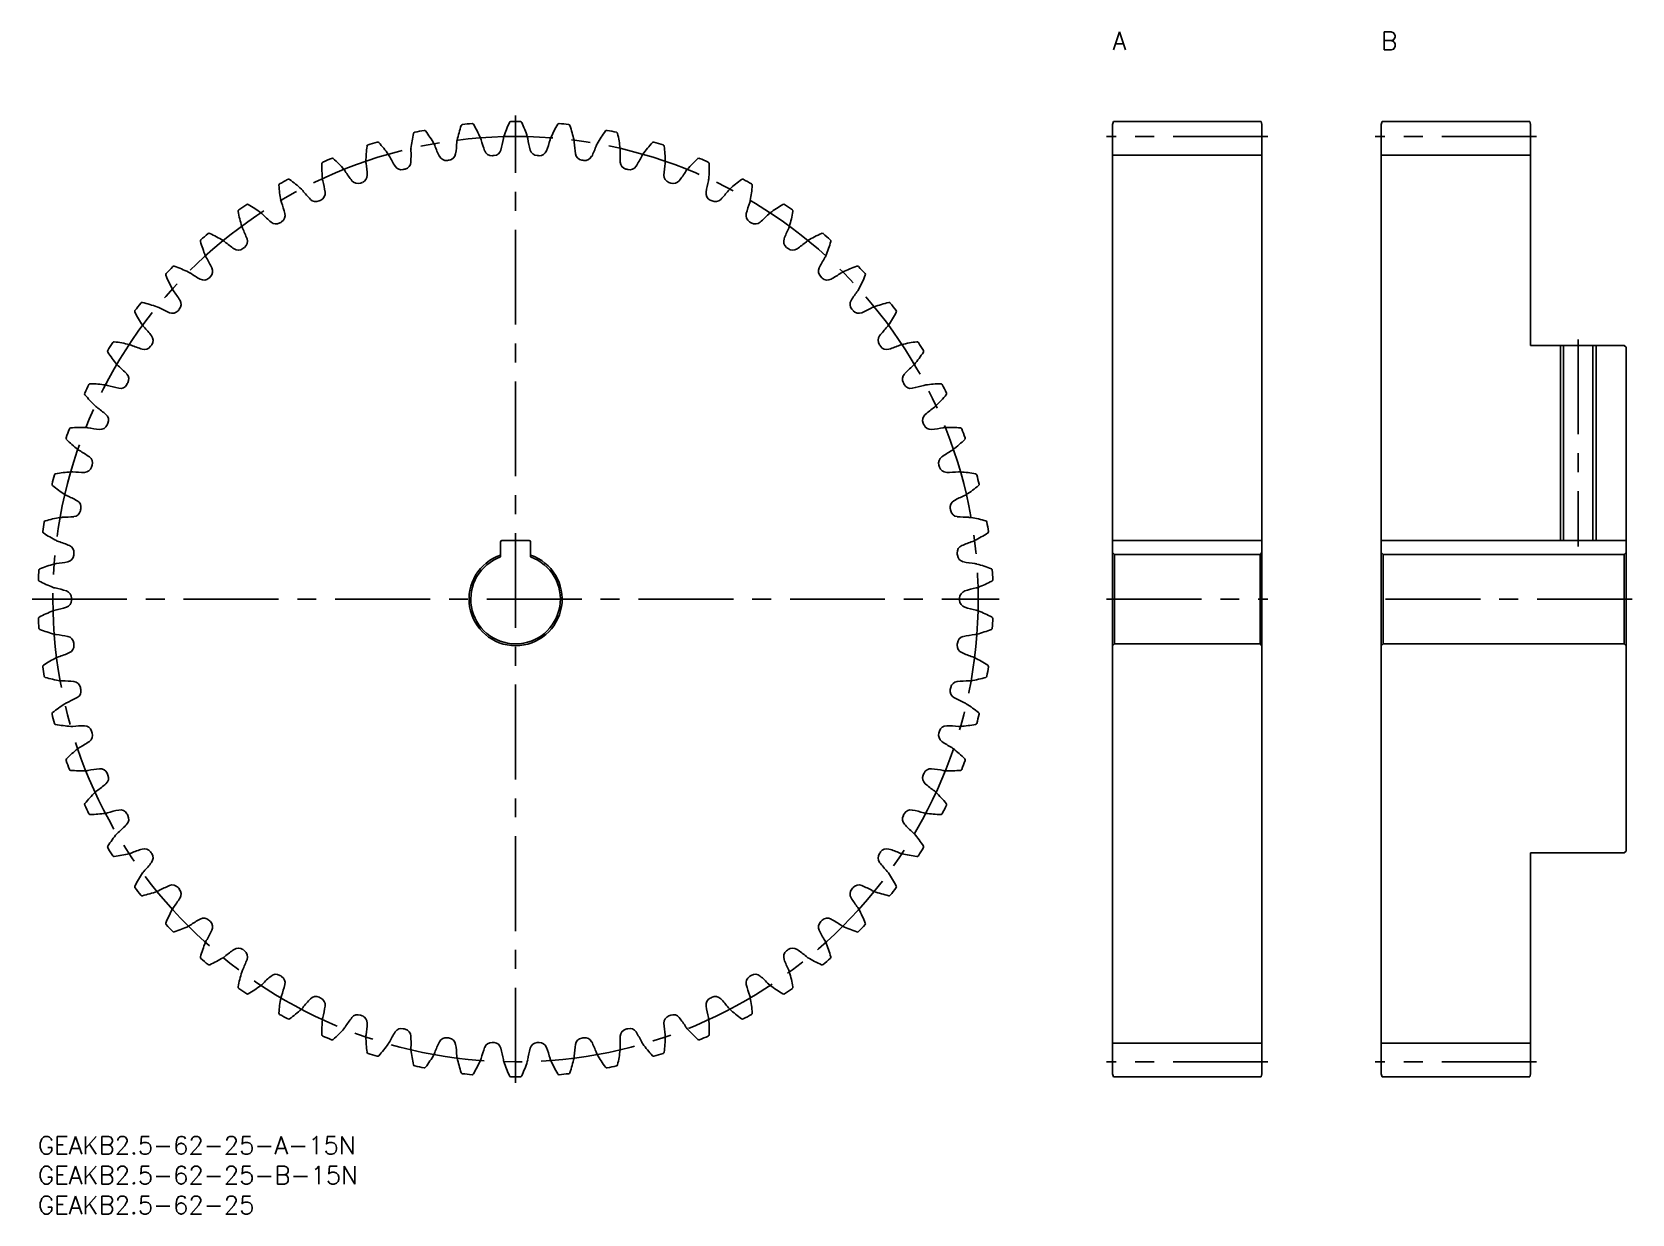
# Model space of a CAD drawing. Extents: x -1 to 267, y -13 to 185.
import ezdxf

# ---------------------------------------------------------------- set-up
doc = ezdxf.new("R2010")
doc.units = 0
doc.header["$LTSCALE"] = 0.5
doc.linetypes.add('CENTER', pattern=[50.8, 31.75, -6.35, 6.35, -6.35])
for name, color, linetype in [('MSM_CENTER', 1, 'CENTER'), ('MSM_CONTINUOUS', 7, 'CONTINUOUS'), ('MSM_NARROW', 5, 'CONTINUOUS'), ('MSM_PART_NUMBER', 7, 'CONTINUOUS')]:
    doc.layers.add(name, color=color, linetype=linetype)
doc.styles.get("Standard").update_dxf_attribs({"font": 'txt.shx', "height": 2, "bigfont": 'bigfont.shx'})

# ---------------------------------------------------------------- blocks, each defined once
blk = doc.blocks.new('*U3')
at = {"layer": 'MSM_PART_NUMBER'}
blk.add_text('GEAKB2.5-62-25-A-15N', height=3, dxfattribs=at).set_placement((0, -3))
blk = doc.blocks.new('*U4')
at = {"layer": 'MSM_PART_NUMBER'}
blk.add_text('GEAKB2.5-62-25-B-15N', height=3, dxfattribs=at).set_placement((0, -8))
blk = doc.blocks.new('*U5')
at = {"layer": 'MSM_PART_NUMBER'}
blk.add_text('GEAKB2.5-62-25', height=3, dxfattribs=at).set_placement((0, -13))
blk = doc.blocks.new('*U6')
at = {"layer": 'MSM_PART_NUMBER'}
blk.add_text('A', height=3, dxfattribs=at).set_placement((180, 182))
blk = doc.blocks.new('*U7')
at = {"layer": 'MSM_PART_NUMBER'}
blk.add_text('B', height=3, dxfattribs=at).set_placement((225, 182))

msp = doc.modelspace()

# ---------------------------------------------------------------- linework, layer by layer
at = {"layer": 'MSM_CENTER'}
for p, q in [((80, 9), (80, 171)), ((206, 167.5), (179, 167.5)), ((251, 167.5), (224, 167.5)), ((258, 133.5), (258, 98.8)), ((-1, 90), (161, 90)), ((179, 90), (206, 90)), ((267, 90), (224, 90)), ((206, 12.5), (179, 12.5)), ((251, 12.5), (224, 12.5))]:
    msp.add_line(p, q, dxfattribs=at)
msp.add_circle((80, 90), 77.5, dxfattribs=at)
at = {"layer": 'MSM_CONTINUOUS'}
for p, q in [((180, 169.5), (180.13, 170)), ((180, 10.5), (180, 169.5)), ((180.13, 170), (204.87, 170)), ((204.87, 170), (205, 169.5)), ((205, 169.5), (205, 10.5)), ((225.13, 170), (225, 169.5)), ((225, 169.5), (225, 10.5)), ((249.87, 170), (225.13, 170)), ((250, 169.5), (249.87, 170)), ((250, 132.5), (250, 169.5)), ((205, 164.38), (180, 164.38)), ((250, 164.38), (225, 164.38)), ((265.7, 132.5), (250, 132.5)), ((255.54, 132.5), (255.54, 99.8)), ((260.46, 132.5), (260.46, 99.8)), ((266, 132.2), (265.7, 132.5)), ((266, 47.8), (266, 132.2)), ((77.5, 97.07), (77.5, 99.6)), ((77.7, 99.8), (82.3, 99.8)), ((82.5, 99.6), (82.5, 97.07)), ((180, 99.8), (205, 99.8)), ((225, 99.8), (266, 99.8)), ((180.3, 97.5), (180, 97.8)), ((204.7, 97.5), (180.3, 97.5)), ((180.3, 97.5), (180.3, 82.5)), ((205, 97.8), (204.7, 97.5)), ((204.7, 82.5), (204.7, 97.5)), ((225.3, 97.5), (225, 97.8)), ((265.7, 97.5), (225.3, 97.5)), ((225.3, 97.5), (225.3, 82.5)), ((266, 97.8), (265.7, 97.5)), ((265.7, 82.5), (265.7, 97.5)), ((180.3, 82.5), (180, 82.2)), ((204.7, 82.5), (180.3, 82.5)), ((205, 82.2), (204.7, 82.5)), ((225.3, 82.5), (225, 82.2)), ((265.7, 82.5), (225.3, 82.5)), ((266, 82.2), (265.7, 82.5)), ((250, 10.5), (250, 47.5)), ((250, 47.5), (265.7, 47.5)), ((265.7, 47.5), (266, 47.8)), ((205, 15.62), (180, 15.62)), ((250, 15.62), (225, 15.62)), ((180.13, 10), (180, 10.5)), ((204.87, 10), (180.13, 10)), ((205, 10.5), (204.87, 10)), ((225, 10.5), (225.13, 10)), ((225.13, 10), (249.87, 10)), ((249.87, 10), (250, 10.5))]:
    msp.add_line(p, q, dxfattribs=at)
for centre, radius, start, end in [((94.4, 161.41), 24.8, 161.3599, 167.2581), ((71.14, 169.26), 0.25, 96.3816, 161.3599), ((80, 90), 80, 95.2313, 96.3816), ((72.73, 169.42), 0.25, 30.253, 95.2313), ((51.52, 157.05), 24.8, 24.3548, 30.253), ((101.55, 159.59), 24.8, 155.5535, 161.4516), ((79.2, 169.75), 0.25, 90.5752, 155.5535), ((80, 90), 80, 89.4248, 90.5752), ((80.8, 169.75), 0.25, 24.4465, 89.4248), ((58.45, 159.59), 24.8, 18.5484, 24.4465), ((108.48, 157.05), 24.8, 149.747, 155.6452), ((87.27, 169.42), 0.25, 84.7687, 149.747), ((80, 90), 80, 83.6184, 84.7687), ((88.86, 169.26), 0.25, 18.6401, 83.6184), ((65.6, 161.41), 24.8, 12.7419, 18.6401), ((80, 90), 80, 106.8442, 107.9945), ((56.89, 166.33), 0.25, 41.8659, 106.8442), ((38.61, 149.94), 24.8, 35.9677, 41.8659), ((87.1, 162.5), 24.8, 167.1664, 173.0645), ((63.16, 167.95), 0.25, 102.1881, 167.1664), ((80, 90), 80, 101.0377, 102.1881), ((64.73, 168.27), 0.25, 36.0594, 101.0377), ((44.89, 153.82), 24.8, 30.1613, 36.0594), ((64.54, 165.24), 2.07, 20.7532, 30.1613), ((49.53, 167.76), 20.67, 351.1761, 356.6313), ((72.23, 166.42), 2.07, 167.2581, 176.6661), ((72.23, 166.42), 2.07, 14.9468, 24.3548), ((94.19, 172.3), 20.67, 194.9816, 200.4368), ((57.55, 170.44), 20.67, 345.3696, 350.8248), ((80, 166.82), 2.07, 161.4516, 170.8597), ((80, 166.82), 2.07, 9.1403, 18.5484), ((102.45, 170.44), 20.67, 189.1752, 194.6304), ((65.81, 172.3), 20.67, 339.5632, 345.0184), ((87.77, 166.42), 2.07, 155.6452, 165.0532), ((87.77, 166.42), 2.07, 3.3339, 12.7419), ((110.47, 167.76), 20.67, 183.3687, 188.8239), ((95.46, 165.24), 2.07, 149.8387, 159.2468), ((115.11, 153.82), 24.8, 143.9406, 149.8387), ((95.27, 168.27), 0.25, 78.9623, 143.9406), ((80, 90), 80, 77.8119, 78.9623), ((96.84, 167.95), 0.25, 12.8336, 77.8119), ((72.9, 162.5), 24.8, 6.9355, 12.8336), ((121.39, 149.94), 24.8, 138.1341, 144.0323), ((103.11, 166.33), 0.25, 73.1558, 138.1341), ((80, 90), 80, 72.0055, 73.1558), ((80, 90), 80, 112.6506, 113.801), ((49.29, 163.6), 0.25, 47.6723, 112.6506), ((32.76, 145.45), 24.8, 41.7742, 47.6723), ((79.73, 162.85), 24.8, 172.9728, 178.871), ((55.36, 165.85), 0.25, 107.9945, 172.9728), ((57, 163.29), 2.07, 26.5597, 35.9677), ((77.34, 173.47), 20.67, 206.5945, 212.0497), ((41.82, 164.28), 20.67, 356.9825, 2.4377), ((64.54, 165.24), 2.07, 173.0645, 182.4726), ((85.79, 173.31), 20.67, 200.7881, 206.2433), ((68.38, 164.73), 1.25, 206.2433, 278.8391), ((80, 90), 74.38, 98.5802, 98.8391), ((68.72, 164.78), 1.25, 278.5803, 351.1761), ((76, 165.52), 1.25, 200.4368, 273.0327), ((80, 90), 74.38, 92.7738, 93.0327), ((76.34, 165.54), 1.25, 272.7738, 345.3696), ((83.66, 165.54), 1.25, 194.6304, 267.2262), ((80, 90), 74.38, 86.9673, 87.2262), ((84, 165.52), 1.25, 266.9673, 339.5632), ((91.28, 164.78), 1.25, 188.8239, 261.4198), ((80, 90), 74.37, 81.1609, 81.4198), ((91.62, 164.73), 1.25, 261.1609, 333.7567), ((74.21, 173.31), 20.67, 333.7567, 339.2119), ((118.18, 164.28), 20.67, 177.5623, 183.0175), ((95.46, 165.24), 2.07, 357.5274, 6.9355), ((82.66, 173.47), 20.67, 327.9503, 333.4055), ((103, 163.29), 2.07, 144.0323, 153.4403), ((104.64, 165.85), 0.25, 7.0272, 72.0055), ((80.27, 162.85), 24.8, 1.129, 7.0272), ((127.24, 145.45), 24.8, 132.3277, 138.2258), ((110.71, 163.6), 0.25, 67.3494, 132.3277), ((80, 90), 80, 66.199, 67.3494), ((72.36, 162.44), 24.8, 178.7793, 184.6774), ((47.82, 162.97), 0.25, 113.801, 178.7793), ((49.71, 160.59), 2.07, 32.3661, 41.7742), ((68.91, 172.77), 20.67, 212.401, 217.8562), ((53.9, 160.98), 1.25, 290.1931, 2.789), ((57, 163.29), 2.07, 178.871, 188.279), ((34.5, 160.03), 20.67, 2.789, 8.2442), ((60.88, 163.17), 1.25, 212.0497, 284.6456), ((80, 90), 74.37, 104.3867, 104.6456), ((61.21, 163.25), 1.25, 284.3867, 356.9825), ((98.79, 163.25), 1.25, 183.0175, 255.6133), ((80, 90), 74.38, 75.3544, 75.6133), ((99.12, 163.17), 1.25, 255.3544, 327.9503), ((106.1, 160.98), 1.25, 177.211, 249.8068), ((125.5, 160.03), 20.67, 171.7558, 177.211), ((103, 163.29), 2.07, 351.721, 1.129), ((91.09, 172.77), 20.67, 322.1438, 327.599), ((110.29, 160.59), 2.07, 138.2258, 147.6339), ((112.18, 162.97), 0.25, 1.2207, 66.199), ((87.64, 162.44), 24.8, 355.3226, 1.2207), ((40.6, 159.34), 0.25, 119.6074, 184.5857), ((65.07, 161.3), 24.8, 184.5857, 190.4839), ((80, 90), 80, 118.4571, 119.6074), ((42, 160.11), 0.25, 53.4788, 118.4571), ((27.39, 140.38), 24.8, 47.5806, 53.4788), ((42.72, 157.16), 2.07, 38.1726, 47.5806), ((60.59, 171.23), 20.67, 218.2074, 223.6626), ((46.85, 157.97), 1.25, 295.9996, 8.5954), ((49.71, 160.59), 2.07, 184.6774, 194.0855), ((27.65, 155.07), 20.67, 8.5954, 14.0507), ((53.57, 160.86), 1.25, 217.8562, 290.452), ((80, 90), 74.38, 110.1932, 110.452), ((80, 90), 74.38, 69.548, 69.8068), ((106.43, 160.86), 1.25, 249.548, 322.1438), ((113.15, 157.97), 1.25, 171.4046, 244.0004), ((132.35, 155.07), 20.67, 165.9493, 171.4046), ((110.29, 160.59), 2.07, 345.9145, 355.3226), ((99.41, 171.23), 20.67, 316.3374, 321.7926), ((117.28, 157.16), 2.07, 132.4194, 141.8274), ((132.61, 140.38), 24.8, 126.5212, 132.4194), ((118, 160.11), 0.25, 61.5429, 126.5212), ((80, 90), 80, 60.3926, 61.5429), ((94.93, 161.3), 24.8, 349.5161, 355.4143), ((119.4, 159.34), 0.25, 355.4143, 60.3926), ((80, 90), 80, 124.2635, 125.4139), ((35.1, 155.91), 0.25, 59.2852, 124.2635), ((22.56, 134.8), 24.8, 53.3871, 59.2852), ((42.72, 157.16), 2.07, 190.4839, 199.8919), ((21.34, 149.44), 20.67, 14.4019, 19.8571), ((46.54, 157.82), 1.25, 223.6626, 296.2585), ((80, 90), 74.38, 115.9996, 116.2585), ((80, 90), 74.38, 63.7415, 64.0004), ((113.46, 157.82), 1.25, 243.7415, 316.3374), ((138.66, 149.44), 20.67, 160.1429, 165.5981), ((117.28, 157.16), 2.07, 340.1081, 349.5161), ((137.44, 134.8), 24.8, 120.7148, 126.6129), ((124.9, 155.91), 0.25, 55.7365, 120.7148), ((80, 90), 80, 54.5861, 55.7365), ((33.79, 155), 0.25, 125.4139, 190.3922), ((57.93, 159.42), 24.8, 190.3922, 196.2903), ((36.12, 153.05), 2.07, 43.979, 53.3871), ((52.47, 168.85), 20.67, 224.0139, 229.4691), ((39.85, 154.09), 1.25, 229.4691, 302.0649), ((80, 90), 74.37, 121.8061, 122.0649), ((40.14, 154.27), 1.25, 301.8061, 14.4019), ((119.86, 154.27), 1.25, 165.5981, 238.1939), ((80, 90), 74.37, 57.9351, 58.1939), ((120.15, 154.09), 1.25, 237.9351, 310.5309), ((107.53, 168.85), 20.67, 310.5309, 315.9861), ((123.88, 153.05), 2.07, 126.6129, 136.021), ((102.07, 159.42), 24.8, 343.7097, 349.6078), ((126.21, 155), 0.25, 349.6078, 54.5861), ((27.45, 149.99), 0.25, 131.2203, 196.1986), ((80, 90), 80, 130.07, 131.2203), ((28.66, 151.03), 0.25, 65.0917, 130.07), ((18.32, 128.76), 24.8, 59.1935, 65.0917), ((36.12, 153.05), 2.07, 196.2903, 205.6984), ((15.62, 143.2), 20.67, 20.2083, 25.6636), ((33.84, 149.91), 1.25, 307.6125, 20.2083), ((126.16, 149.91), 1.25, 159.7917, 232.3875), ((144.38, 143.2), 20.67, 154.3364, 159.7917), ((123.88, 153.05), 2.07, 334.3016, 343.7097), ((141.68, 128.76), 24.8, 114.9083, 120.8065), ((131.34, 151.03), 0.25, 49.93, 114.9083), ((80, 90), 80, 48.7797, 49.93), ((132.55, 149.99), 0.25, 343.8014, 48.7797), ((51.02, 156.84), 24.8, 196.1986, 202.0968), ((29.96, 148.29), 2.07, 202.0968, 211.5048), ((29.96, 148.29), 2.07, 49.7855, 59.1935), ((44.63, 165.66), 20.67, 229.8203, 235.2755), ((33.57, 149.7), 1.25, 235.2755, 307.8714), ((80, 90), 74.38, 127.6125, 127.8714), ((80, 90), 74.37, 52.1286, 52.3875), ((126.43, 149.7), 1.25, 232.1286, 304.7245), ((115.37, 165.66), 20.67, 304.7245, 310.1797), ((130.04, 148.29), 2.07, 120.8065, 130.2145), ((130.04, 148.29), 2.07, 328.4952, 337.9032), ((108.98, 156.84), 24.8, 337.9032, 343.8014), ((80, 90), 80, 135.8765, 137.0268), ((22.75, 145.52), 0.25, 70.8981, 135.8765), ((14.72, 122.32), 24.8, 65, 70.8981), ((24.32, 142.92), 2.07, 55.5919, 65), ((10.57, 136.41), 20.67, 26.0148, 31.47), ((28.02, 144.93), 1.25, 313.419, 26.0148), ((131.98, 144.93), 1.25, 153.9852, 226.581), ((149.43, 136.41), 20.67, 148.53, 153.9852), ((135.68, 142.92), 2.07, 115, 124.4081), ((145.28, 122.32), 24.8, 109.1019, 115), ((137.25, 145.52), 0.25, 44.1235, 109.1019), ((80, 90), 80, 42.9732, 44.1235), ((21.65, 144.36), 0.25, 137.0268, 202.0051), ((44.41, 153.56), 24.8, 202.0051, 207.9032), ((37.16, 161.69), 20.67, 235.6268, 241.082), ((27.77, 144.69), 1.25, 241.082, 313.6778), ((80, 90), 74.37, 133.419, 133.6778), ((80, 90), 74.37, 46.3222, 46.581), ((132.23, 144.69), 1.25, 226.3222, 298.918), ((122.84, 161.69), 20.67, 298.918, 304.3732), ((115.59, 153.56), 24.8, 332.0968, 337.9949), ((138.35, 144.36), 0.25, 337.9949, 42.9732), ((80, 90), 80, 141.6829, 142.8332), ((17.43, 139.45), 0.25, 76.7046, 141.6829), ((11.78, 115.55), 24.8, 70.8065, 76.7046), ((24.32, 142.92), 2.07, 207.9032, 217.3113), ((6.23, 129.15), 20.67, 31.8212, 37.2765), ((22.73, 139.39), 1.25, 319.2254, 31.8212), ((137.27, 139.39), 1.25, 148.1788, 220.7746), ((153.77, 129.15), 20.67, 142.7235, 148.1788), ((135.68, 142.92), 2.07, 322.6887, 332.0968), ((148.22, 115.55), 24.8, 103.2954, 109.1935), ((142.57, 139.45), 0.25, 38.3171, 103.2954), ((80, 90), 80, 37.1668, 38.3171), ((16.45, 138.18), 0.25, 142.8332, 207.8115), ((38.16, 149.63), 24.8, 207.8115, 213.7097), ((19.26, 137.02), 2.07, 61.3984, 70.8065), ((30.13, 156.99), 20.67, 241.4332, 246.8884), ((22.51, 139.13), 1.25, 246.8884, 319.4843), ((80, 90), 74.37, 139.2254, 139.4843), ((80, 90), 74.38, 40.5157, 40.7746), ((137.49, 139.13), 1.25, 220.5157, 293.1116), ((129.87, 156.99), 20.67, 293.1116, 298.5668), ((140.74, 137.02), 2.07, 109.1935, 118.6016), ((121.84, 149.63), 24.8, 326.2903, 332.1885), ((143.55, 138.18), 0.25, 332.1885, 37.1668), ((19.26, 137.02), 2.07, 213.7097, 223.1177), ((2.65, 121.49), 20.67, 37.6277, 43.0829), ((18.03, 133.34), 1.25, 325.0319, 37.6277), ((141.97, 133.34), 1.25, 142.3723, 214.9681), ((157.35, 121.49), 20.67, 136.9171, 142.3723), ((140.74, 137.02), 2.07, 316.8823, 326.2903), ((11.9, 131.5), 0.25, 148.6397, 213.618), ((80, 90), 80, 147.4894, 148.6397), ((32.34, 145.1), 24.8, 213.618, 219.5161), ((12.75, 132.86), 0.25, 82.511, 147.4894), ((9.55, 108.52), 24.8, 76.6129, 82.511), ((14.81, 130.63), 2.07, 67.2048, 76.6129), ((23.61, 151.6), 20.67, 247.2397, 252.6949), ((17.83, 133.06), 1.25, 252.6949, 325.2907), ((80, 90), 74.37, 145.0319, 145.2907), ((80, 90), 74.37, 34.7093, 34.9681), ((142.17, 133.06), 1.25, 214.7093, 287.3051), ((136.39, 151.6), 20.67, 287.3051, 292.7603), ((145.19, 130.63), 2.07, 103.3871, 112.7952), ((150.45, 108.52), 24.8, 97.489, 103.3871), ((127.66, 145.1), 24.8, 320.4839, 326.382), ((147.25, 132.86), 0.25, 32.5106, 97.489), ((80, 90), 80, 31.3603, 32.5106), ((148.1, 131.5), 0.25, 326.382, 31.3603), ((14.81, 130.63), 2.07, 219.5161, 228.9242), ((-0.14, 113.5), 20.67, 43.4341, 48.8894), ((160.14, 113.5), 20.67, 131.1106, 136.5659), ((145.19, 130.63), 2.07, 311.0758, 320.4839), ((8.76, 125.84), 0.25, 88.3175, 153.2958), ((8.04, 101.3), 24.8, 82.4194, 88.3175), ((13.96, 126.85), 1.25, 330.8383, 43.4341), ((80, 90), 74.38, 150.8383, 151.0972), ((146.04, 126.85), 1.25, 136.5659, 209.1617), ((80, 90), 74.37, 28.9028, 29.1617), ((151.96, 101.3), 24.8, 91.6825, 97.5806), ((151.24, 125.84), 0.25, 26.7042, 91.6825), ((8.05, 124.4), 0.25, 154.4461, 219.4244), ((80, 90), 80, 153.2958, 154.4461), ((27.02, 139.99), 24.8, 219.4244, 225.3226), ((11.03, 123.83), 2.07, 73.0113, 82.4194), ((17.67, 145.58), 20.67, 253.0461, 258.5013), ((13.79, 126.55), 1.25, 258.5013, 331.0972), ((146.21, 126.55), 1.25, 208.9028, 281.4986), ((142.33, 145.58), 20.67, 281.4987, 286.9539), ((148.97, 123.83), 2.07, 97.5806, 106.9887), ((132.98, 139.99), 24.8, 314.6774, 320.5756), ((80, 90), 80, 25.5539, 26.7042), ((151.95, 124.4), 0.25, 320.5756, 25.5539), ((11.03, 123.83), 2.07, 225.3226, 234.7306), ((-2.11, 105.27), 20.67, 49.2406, 54.6958), ((10.57, 119.98), 1.25, 336.6448, 49.2406), ((149.43, 119.98), 1.25, 130.7594, 203.3552), ((162.11, 105.27), 20.67, 125.3042, 130.7594), ((148.97, 123.83), 2.07, 305.2694, 314.6774), ((80, 90), 80, 159.1023, 160.2526), ((5.5, 118.45), 0.25, 94.124, 159.1023), ((7.26, 93.96), 24.8, 88.2258, 94.124), ((7.97, 116.68), 2.07, 78.8177, 88.2258), ((12.36, 138.99), 20.67, 258.8526, 264.3078), ((10.44, 119.67), 1.25, 264.3078, 336.9036), ((80, 90), 74.37, 156.6448, 156.9036), ((80, 90), 74.37, 23.0964, 23.3552), ((149.56, 119.67), 1.25, 203.0964, 275.6922), ((147.64, 138.99), 20.67, 275.6922, 281.1474), ((152.03, 116.68), 2.07, 91.7742, 101.1823), ((152.74, 93.96), 24.8, 85.876, 91.7742), ((154.5, 118.45), 0.25, 20.8977, 85.876), ((80, 90), 80, 19.7474, 20.8977), ((4.94, 116.95), 0.25, 160.2526, 225.2309), ((22.23, 134.37), 24.8, 225.2309, 231.129), ((137.77, 134.37), 24.8, 308.871, 314.7691), ((155.06, 116.95), 0.25, 314.7691, 19.7474), ((7.97, 116.68), 2.07, 231.129, 240.5371), ((-3.23, 96.89), 20.67, 55.047, 60.5023), ((7.89, 112.8), 1.25, 342.4512, 55.047), ((152.11, 112.8), 1.25, 124.953, 197.5488), ((163.23, 96.89), 20.67, 119.4977, 124.953), ((152.03, 116.68), 2.07, 299.4629, 308.871), ((80, 90), 80, 164.9087, 166.059), ((3, 110.76), 0.25, 99.9304, 164.9087), ((7.23, 86.58), 24.8, 94.0323, 99.9304), ((5.64, 109.25), 2.07, 84.6242, 94.0323), ((7.75, 131.89), 20.67, 264.659, 270.1142), ((7.79, 112.48), 1.25, 270.1142, 342.7101), ((80, 90), 74.37, 162.4512, 162.7101), ((80, 90), 74.37, 17.2899, 17.5488), ((152.21, 112.48), 1.25, 197.2899, 269.8858), ((152.25, 131.89), 20.67, 269.8858, 275.341), ((154.36, 109.25), 2.07, 85.9677, 95.3758), ((152.77, 86.58), 24.8, 80.0696, 85.9677), ((157, 110.76), 0.25, 15.0913, 80.0696), ((80, 90), 80, 13.941, 15.0913), ((2.6, 109.21), 0.25, 166.059, 231.0373), ((18.04, 128.3), 24.8, 231.0373, 236.9355), ((5.64, 109.25), 2.07, 236.9355, 246.3435), ((-3.5, 88.43), 20.67, 60.8535, 66.3087), ((163.5, 88.43), 20.67, 113.6913, 119.1465), ((154.36, 109.25), 2.07, 293.6565, 303.0645), ((141.96, 128.3), 24.8, 303.0645, 308.9627), ((157.4, 109.21), 0.25, 308.9627, 13.941), ((5.89, 105.06), 1.25, 275.9207, 348.5165), ((5.96, 105.39), 1.25, 348.2577, 60.8535), ((80, 90), 74.38, 168.2577, 168.5165), ((154.04, 105.39), 1.25, 119.1465, 191.7423), ((80, 90), 74.38, 11.4835, 11.7423), ((154.11, 105.06), 1.25, 191.4835, 264.0793), ((80, 90), 80, 170.7152, 171.8655), ((1.29, 102.87), 0.25, 105.7369, 170.7152), ((7.95, 79.24), 24.8, 99.8387, 105.7369), ((4.07, 101.63), 2.07, 90.4306, 99.8387), ((3.89, 124.37), 20.67, 270.4655, 275.9207), ((156.11, 124.37), 20.67, 264.0793, 269.5345), ((155.93, 101.63), 2.07, 80.1613, 89.5694), ((152.05, 79.24), 24.8, 74.2631, 80.1613), ((158.71, 102.87), 0.25, 9.2848, 74.2631), ((80, 90), 80, 8.1345, 9.2848), ((1.05, 101.28), 0.25, 171.8655, 236.8438), ((14.48, 121.84), 24.8, 236.8438, 242.7419), ((4.07, 101.63), 2.07, 242.7419, 252.15), ((-2.91, 79.99), 20.67, 66.6599, 72.1152), ((77.7, 99.6), 0.2, 90, 180), ((82.3, 99.6), 0.2, 0, 90), ((162.91, 79.99), 20.67, 107.8848, 113.3401), ((155.93, 101.63), 2.07, 287.85, 297.2581), ((145.52, 121.84), 24.8, 297.2581, 303.1562), ((158.95, 101.28), 0.25, 303.1562, 8.1345), ((4.75, 97.48), 1.25, 281.7272, 354.323), ((4.78, 97.82), 1.25, 354.0641, 66.6599), ((80, 90), 74.37, 174.0641, 174.323), ((80, 90), 7.8, 108.6939, 71.3061), ((80, 90), 7.5, 109.4712, 70.5288), ((155.22, 97.82), 1.25, 113.3401, 185.9359), ((80, 90), 74.37, 5.677, 5.9359), ((155.25, 97.48), 1.25, 185.677, 258.2728), ((80, 90), 80, 176.5216, 177.6719), ((0.4, 94.84), 0.25, 111.5434, 176.5216), ((9.41, 72), 24.8, 105.6452, 111.5433), ((3.28, 93.89), 2.07, 96.2371, 105.6452), ((0.8, 116.49), 20.67, 276.2719, 281.7272), ((159.2, 116.49), 20.67, 258.2728, 263.7281), ((156.72, 93.89), 2.07, 74.3548, 83.7629), ((150.59, 72), 24.8, 68.4567, 74.3548), ((159.6, 94.84), 0.25, 3.4784, 68.4567), ((80, 90), 80, 2.3281, 3.4784), ((0.32, 93.24), 0.25, 177.6719, 242.6502), ((11.59, 115.05), 24.8, 242.6502, 248.5484), ((3.28, 93.89), 2.07, 248.5484, 257.9564), ((-1.47, 71.66), 20.67, 72.4664, 77.9216), ((4.38, 90.17), 1.25, 359.8706, 72.4664), ((155.62, 90.17), 1.25, 107.5336, 180.1294), ((161.47, 71.66), 20.67, 102.0784, 107.5336), ((156.72, 93.89), 2.07, 282.0436, 291.4516), ((148.41, 115.05), 24.8, 291.4516, 297.3498), ((159.68, 93.24), 0.25, 297.3498, 2.3281), ((-1.47, 108.34), 20.67, 282.0784, 287.5336), ((4.38, 89.83), 1.25, 287.5336, 0.1294), ((80, 90), 74.38, 179.8706, 180.1294), ((80, 90), 74.37, 359.8706, 0.1294), ((155.62, 89.83), 1.25, 179.8706, 252.4664), ((161.47, 108.34), 20.67, 252.4664, 257.9216), ((0.32, 86.76), 0.25, 117.3498, 182.3281), ((80, 90), 80, 182.3281, 183.4784), ((11.59, 64.95), 24.8, 111.4516, 117.3498), ((3.28, 86.11), 2.07, 102.0436, 111.4516), ((156.72, 86.11), 2.07, 68.5484, 77.9564), ((148.41, 64.95), 24.8, 62.6502, 68.5484), ((159.68, 86.76), 0.25, 357.6719, 62.6502), ((80, 90), 80, 356.5216, 357.6719), ((0.4, 85.16), 0.25, 183.4784, 248.4567), ((9.41, 108), 24.8, 248.4567, 254.3548), ((3.28, 86.11), 2.07, 254.3548, 263.7629), ((0.8, 63.51), 20.67, 78.2728, 83.7281), ((4.75, 82.52), 1.25, 5.677, 78.2728), ((155.25, 82.52), 1.25, 101.7272, 174.323), ((159.2, 63.51), 20.67, 96.2719, 101.7272), ((156.72, 86.11), 2.07, 276.2371, 285.6452), ((150.59, 108), 24.8, 285.6452, 291.5433), ((159.6, 85.16), 0.25, 291.5433, 356.5216), ((-2.91, 100.01), 20.67, 287.8848, 293.3401), ((4.78, 82.18), 1.25, 293.3401, 5.9359), ((80, 90), 74.38, 185.677, 185.9359), ((155.22, 82.18), 1.25, 174.0641, 246.6599), ((80, 90), 74.37, 354.0641, 354.323), ((162.91, 100.01), 20.67, 246.6599, 252.1152), ((1.05, 78.72), 0.25, 123.1562, 188.1345), ((80, 90), 80, 188.1345, 189.2848), ((14.48, 58.16), 24.8, 117.2581, 123.1562), ((4.07, 78.37), 2.07, 107.85, 117.2581), ((155.93, 78.37), 2.07, 62.7419, 72.15), ((145.52, 58.16), 24.8, 56.8438, 62.7419), ((80, 90), 80, 350.7152, 351.8655), ((158.95, 78.72), 0.25, 351.8655, 56.8438), ((1.29, 77.13), 0.25, 189.2848, 254.2631), ((7.95, 100.76), 24.8, 254.2631, 260.1613), ((4.07, 78.37), 2.07, 260.1613, 269.5694), ((3.89, 55.63), 20.67, 84.0793, 89.5345), ((5.89, 74.94), 1.25, 11.4835, 84.0793), ((80, 90), 74.38, 191.4835, 191.7423), ((80, 90), 74.37, 348.2577, 348.5165), ((154.11, 74.94), 1.25, 95.9207, 168.5165), ((156.11, 55.63), 20.67, 90.4655, 95.9207), ((155.93, 78.37), 2.07, 270.4306, 279.8387), ((152.05, 100.76), 24.8, 279.8387, 285.7369), ((158.71, 77.13), 0.25, 285.7369, 350.7152), ((18.04, 51.7), 24.8, 123.0645, 128.9627), ((5.64, 70.75), 2.07, 113.6565, 123.0645), ((-3.5, 91.57), 20.67, 293.6913, 299.1465), ((5.96, 74.61), 1.25, 299.1465, 11.7423), ((154.04, 74.61), 1.25, 168.2577, 240.8535), ((163.5, 91.57), 20.67, 240.8535, 246.3087), ((154.36, 70.75), 2.07, 56.9355, 66.3435), ((141.96, 51.7), 24.8, 51.0373, 56.9355), ((2.6, 70.79), 0.25, 128.9627, 193.941), ((80, 90), 80, 193.941, 195.0913), ((80, 90), 80, 344.9087, 346.059), ((157.4, 70.79), 0.25, 346.059, 51.0373), ((3, 69.24), 0.25, 195.0913, 260.0696), ((7.23, 93.42), 24.8, 260.0696, 265.9677), ((5.64, 70.75), 2.07, 265.9677, 275.3758), ((7.75, 48.11), 20.67, 89.8858, 95.341), ((7.79, 67.52), 1.25, 17.2899, 89.8858), ((7.89, 67.2), 1.25, 304.953, 17.5488), ((80, 90), 74.38, 197.2899, 197.5488), ((152.11, 67.2), 1.25, 162.4512, 235.047), ((80, 90), 74.38, 342.4512, 342.7101), ((152.21, 67.52), 1.25, 90.1142, 162.7101), ((152.25, 48.11), 20.67, 84.659, 90.1142), ((154.36, 70.75), 2.07, 264.6242, 274.0323), ((152.77, 93.42), 24.8, 274.0323, 279.9304), ((157, 69.24), 0.25, 279.9304, 344.9087), ((22.23, 45.63), 24.8, 128.871, 134.7691), ((7.97, 63.32), 2.07, 119.4629, 128.871), ((-3.23, 83.11), 20.67, 299.4977, 304.953), ((163.23, 83.11), 20.67, 235.047, 240.5023), ((152.03, 63.32), 2.07, 51.129, 60.5371), ((137.77, 45.63), 24.8, 45.2309, 51.129), ((4.94, 63.05), 0.25, 134.7691, 199.7474), ((80, 90), 80, 199.7474, 200.8977), ((80, 90), 80, 339.1023, 340.2526), ((155.06, 63.05), 0.25, 340.2526, 45.2309), ((5.5, 61.55), 0.25, 200.8977, 265.8761), ((7.26, 86.04), 24.8, 265.876, 271.7742), ((7.97, 63.32), 2.07, 271.7742, 281.1823), ((12.36, 41.01), 20.67, 95.6922, 101.1474), ((-2.11, 74.73), 20.67, 305.3042, 310.7594), ((10.44, 60.33), 1.25, 23.0964, 95.6922), ((10.57, 60.02), 1.25, 310.7594, 23.3552), ((80, 90), 74.37, 203.0964, 203.3552), ((149.43, 60.02), 1.25, 156.6448, 229.2406), ((80, 90), 74.38, 336.6448, 336.9036), ((149.56, 60.33), 1.25, 84.3078, 156.9036), ((162.11, 74.73), 20.67, 229.2406, 234.6958), ((147.64, 41.01), 20.67, 78.8526, 84.3078), ((152.03, 63.32), 2.07, 258.8177, 268.2258), ((152.74, 86.04), 24.8, 268.2258, 274.124), ((154.5, 61.55), 0.25, 274.124, 339.1023), ((27.02, 40.01), 24.8, 134.6774, 140.5756), ((11.03, 56.17), 2.07, 125.2694, 134.6774), ((148.97, 56.17), 2.07, 45.3226, 54.7306), ((132.98, 40.01), 24.8, 39.4244, 45.3226), ((8.05, 55.6), 0.25, 140.5756, 205.5539), ((80, 90), 80, 205.5539, 206.7042), ((8.76, 54.16), 0.25, 206.7042, 271.6825), ((8.04, 78.7), 24.8, 271.6825, 277.5806), ((11.03, 56.17), 2.07, 277.5806, 286.9887), ((17.67, 34.42), 20.67, 101.4987, 106.9539), ((13.79, 53.45), 1.25, 28.9028, 101.4987), ((13.96, 53.15), 1.25, 316.5659, 29.1617), ((80, 90), 74.37, 208.9028, 209.1617), ((146.04, 53.15), 1.25, 150.8383, 223.4341), ((80, 90), 74.37, 330.8383, 331.0972), ((146.21, 53.45), 1.25, 78.5013, 151.0972), ((142.33, 34.42), 20.67, 73.0461, 78.5013), ((148.97, 56.17), 2.07, 253.0113, 262.4194), ((151.96, 78.7), 24.8, 262.4194, 268.3175), ((151.24, 54.16), 0.25, 268.3175, 333.2958), ((80, 90), 80, 333.2958, 334.4461), ((151.95, 55.6), 0.25, 334.4461, 39.4244), ((14.81, 49.37), 2.07, 131.0758, 140.4839), ((-0.14, 66.5), 20.67, 311.1106, 316.5659), ((160.14, 66.5), 20.67, 223.4341, 228.8894), ((145.19, 49.37), 2.07, 39.5161, 48.9242), ((11.9, 48.5), 0.25, 146.382, 211.3603), ((32.34, 34.9), 24.8, 140.4839, 146.382), ((80, 90), 80, 211.3603, 212.5106), ((127.66, 34.9), 24.8, 33.618, 39.5161), ((80, 90), 80, 327.4894, 328.6397), ((148.1, 48.5), 0.25, 328.6397, 33.618), ((12.75, 47.14), 0.25, 212.5106, 277.489), ((9.55, 71.48), 24.8, 277.489, 283.3871), ((14.81, 49.37), 2.07, 283.3871, 292.7952), ((23.61, 28.4), 20.67, 107.3051, 112.7603), ((17.83, 46.94), 1.25, 34.7093, 107.3051), ((2.65, 58.51), 20.67, 316.9171, 322.3723), ((80, 90), 74.37, 214.7093, 214.9681), ((18.03, 46.66), 1.25, 322.3723, 34.9681), ((141.97, 46.66), 1.25, 145.0319, 217.6277), ((80, 90), 74.37, 325.0319, 325.2907), ((157.35, 58.51), 20.67, 217.6277, 223.0829), ((142.17, 46.94), 1.25, 72.6949, 145.2907), ((136.39, 28.4), 20.67, 67.2397, 72.6949), ((145.19, 49.37), 2.07, 247.2048, 256.6129), ((150.45, 71.48), 24.8, 256.6129, 262.511), ((147.25, 47.14), 0.25, 262.511, 327.4894), ((38.16, 30.37), 24.8, 146.2903, 152.1885), ((19.26, 42.98), 2.07, 136.8823, 146.2903), ((140.74, 42.98), 2.07, 33.7097, 43.1177), ((121.84, 30.37), 24.8, 27.8115, 33.7097), ((16.45, 41.82), 0.25, 152.1885, 217.1668), ((80, 90), 80, 217.1668, 218.3171), ((17.43, 40.55), 0.25, 218.3171, 283.2954), ((11.78, 64.45), 24.8, 283.2954, 289.1935), ((19.26, 42.98), 2.07, 289.1935, 298.6016), ((30.13, 23.01), 20.67, 113.1116, 118.5668), ((22.51, 40.87), 1.25, 40.5157, 113.1115), ((80, 90), 74.37, 220.5157, 220.7746), ((22.73, 40.61), 1.25, 328.1788, 40.7746), ((137.27, 40.61), 1.25, 139.2254, 211.8212), ((80, 90), 74.37, 319.2254, 319.4843), ((137.49, 40.87), 1.25, 66.8884, 139.4843), ((129.87, 23.01), 20.67, 61.4332, 66.8884), ((140.74, 42.98), 2.07, 241.3984, 250.8065), ((148.22, 64.45), 24.8, 250.8065, 256.7046), ((142.57, 40.55), 0.25, 256.7046, 321.6829), ((80, 90), 80, 321.6829, 322.8332), ((143.55, 41.82), 0.25, 322.8332, 27.8115), ((44.41, 26.44), 24.8, 152.0968, 157.9949), ((24.32, 37.08), 2.07, 142.6887, 152.0968), ((6.23, 50.85), 20.67, 322.7235, 328.1788), ((153.77, 50.85), 20.67, 211.8212, 217.2765), ((135.68, 37.08), 2.07, 27.9032, 37.3113), ((115.59, 26.44), 24.8, 22.0051, 27.9032), ((21.65, 35.64), 0.25, 157.9949, 222.9732), ((80, 90), 80, 222.9732, 224.1235), ((14.72, 57.68), 24.8, 289.1019, 295), ((24.32, 37.08), 2.07, 295, 304.4081), ((37.16, 18.31), 20.67, 118.918, 124.3732), ((27.77, 35.31), 1.25, 46.3222, 118.918), ((80, 90), 74.38, 226.3222, 226.581), ((28.02, 35.07), 1.25, 333.9852, 46.581), ((131.98, 35.07), 1.25, 133.419, 206.0148), ((80, 90), 74.37, 313.419, 313.6778), ((132.23, 35.31), 1.25, 61.082, 133.6778), ((122.84, 18.31), 20.67, 55.6268, 61.082), ((135.68, 37.08), 2.07, 235.5919, 245), ((145.28, 57.68), 24.8, 245, 250.8981), ((80, 90), 80, 315.8765, 317.0268), ((138.35, 35.64), 0.25, 317.0268, 22.0051), ((22.75, 34.48), 0.25, 224.1235, 289.1018), ((51.02, 23.16), 24.8, 157.9032, 163.8014), ((29.96, 31.71), 2.07, 148.4952, 157.9032), ((10.57, 43.59), 20.67, 328.53, 333.9852), ((149.43, 43.59), 20.67, 206.0148, 211.47), ((130.04, 31.71), 2.07, 22.0968, 31.5048), ((108.98, 23.16), 24.8, 16.1986, 22.0968), ((137.25, 34.48), 0.25, 250.8981, 315.8765), ((27.45, 30.01), 0.25, 163.8014, 228.7797), ((80, 90), 80, 228.7797, 229.93), ((18.32, 51.24), 24.8, 294.9083, 300.8065), ((29.96, 31.71), 2.07, 300.8065, 310.2145), ((44.63, 14.34), 20.67, 124.7245, 130.1797), ((33.57, 30.3), 1.25, 52.1286, 124.7245), ((15.62, 36.8), 20.67, 334.3364, 339.7917), ((80, 90), 74.37, 232.1286, 232.3875), ((33.84, 30.09), 1.25, 339.7917, 52.3875), ((126.16, 30.09), 1.25, 127.6125, 200.2083), ((144.38, 36.8), 20.67, 200.2083, 205.6636), ((80, 90), 74.37, 307.6125, 307.8714), ((126.43, 30.3), 1.25, 55.2755, 127.8714), ((115.37, 14.34), 20.67, 49.8203, 55.2755), ((130.04, 31.71), 2.07, 229.7855, 239.1935), ((141.68, 51.24), 24.8, 239.1935, 245.0917), ((80, 90), 80, 310.07, 311.2203), ((132.55, 30.01), 0.25, 311.2203, 16.1986), ((28.66, 28.97), 0.25, 229.93, 294.9083), ((57.93, 20.58), 24.8, 163.7097, 169.6078), ((36.12, 26.95), 2.07, 154.3016, 163.7097), ((52.47, 11.15), 20.67, 130.5309, 135.9861), ((39.85, 25.91), 1.25, 57.9351, 130.5309), ((80, 90), 74.37, 237.9351, 238.1939), ((80, 90), 74.37, 301.8061, 302.0649), ((120.15, 25.91), 1.25, 49.4691, 122.0649), ((107.53, 11.15), 20.67, 44.0139, 49.4691), ((123.88, 26.95), 2.07, 16.2903, 25.6984), ((102.07, 20.58), 24.8, 10.3922, 16.2903), ((131.34, 28.97), 0.25, 245.0917, 310.07), ((33.79, 25), 0.25, 169.6078, 234.5861), ((80, 90), 80, 234.5861, 235.7365), ((22.56, 45.2), 24.8, 300.7148, 306.6129), ((36.12, 26.95), 2.07, 306.6129, 316.021), ((21.34, 30.56), 20.67, 340.1429, 345.5981), ((40.14, 25.73), 1.25, 345.5981, 58.1939), ((119.86, 25.73), 1.25, 121.8061, 194.4019), ((138.66, 30.56), 20.67, 194.4019, 199.8571), ((123.88, 26.95), 2.07, 223.979, 233.3871), ((137.44, 45.2), 24.8, 233.3871, 239.2852), ((80, 90), 80, 304.2635, 305.4139), ((126.21, 25), 0.25, 305.4139, 10.3922), ((35.1, 24.09), 0.25, 235.7365, 300.7147), ((65.07, 18.7), 24.8, 169.5161, 175.4143), ((42.72, 22.84), 2.07, 160.1081, 169.5161), ((42.72, 22.84), 2.07, 312.4194, 321.8274), ((60.59, 8.77), 20.67, 136.3374, 141.7926), ((46.54, 22.18), 1.25, 63.7415, 136.3374), ((80, 90), 74.37, 243.7415, 244.0004), ((46.85, 22.03), 1.25, 351.4046, 64.0004), ((27.65, 24.93), 20.67, 345.9493, 351.4046), ((113.15, 22.03), 1.25, 115.9996, 188.5954), ((132.35, 24.93), 20.67, 188.5954, 194.0507), ((80, 90), 74.38, 295.9996, 296.2585), ((113.46, 22.18), 1.25, 43.6626, 116.2585), ((99.41, 8.77), 20.67, 38.2074, 43.6626), ((117.28, 22.84), 2.07, 218.1726, 227.5806), ((117.28, 22.84), 2.07, 10.4839, 19.8919), ((94.93, 18.7), 24.8, 4.5857, 10.4839), ((124.9, 24.09), 0.25, 239.2852, 304.2635), ((40.6, 20.66), 0.25, 175.4143, 240.3926), ((80, 90), 80, 240.3926, 241.5429), ((42, 19.89), 0.25, 241.5429, 306.5212), ((27.39, 39.62), 24.8, 306.5212, 312.4194), ((72.36, 17.56), 24.8, 175.3226, 181.2207), ((49.71, 19.41), 2.07, 165.9145, 175.3226), ((68.91, 7.23), 20.67, 142.1438, 147.599), ((53.57, 19.14), 1.25, 69.548, 142.1438), ((80, 90), 74.38, 249.548, 249.8068), ((53.9, 19.02), 1.25, 357.211, 69.8068), ((34.5, 19.97), 20.67, 351.7558, 357.211), ((106.1, 19.02), 1.25, 110.1931, 182.789), ((125.5, 19.97), 20.67, 182.789, 188.2442), ((80, 90), 74.38, 290.1932, 290.452), ((106.43, 19.14), 1.25, 37.8562, 110.452), ((91.09, 7.23), 20.67, 32.401, 37.8562), ((110.29, 19.41), 2.07, 4.6774, 14.0855), ((87.64, 17.56), 24.8, 358.7793, 4.6774), ((132.61, 39.62), 24.8, 227.5806, 233.4788), ((118, 19.89), 0.25, 233.4788, 298.4571), ((80, 90), 80, 298.4571, 299.6074), ((119.4, 20.66), 0.25, 299.6074, 4.5857), ((47.82, 17.03), 0.25, 181.2207, 246.199), ((80, 90), 80, 246.199, 247.3494), ((49.29, 16.4), 0.25, 247.3494, 312.3277), ((32.76, 34.55), 24.8, 312.3277, 318.2258), ((49.71, 19.41), 2.07, 318.2258, 327.6339), ((57, 16.71), 2.07, 171.721, 181.129), ((79.73, 17.15), 24.8, 181.129, 187.0272), ((77.34, 6.53), 20.67, 147.9503, 153.4055), ((60.88, 16.83), 1.25, 75.3544, 147.9503), ((80, 90), 74.38, 255.3544, 255.6133), ((61.21, 16.75), 1.25, 3.0175, 75.6133), ((41.82, 15.72), 20.67, 357.5623, 3.0175), ((68.38, 15.27), 1.25, 81.1609, 153.7567), ((80, 90), 74.37, 261.1609, 261.4198), ((68.72, 15.22), 1.25, 8.8239, 81.4198), ((91.28, 15.22), 1.25, 98.5802, 171.1761), ((80, 90), 74.37, 278.5802, 278.8391), ((91.62, 15.27), 1.25, 26.2433, 98.8391), ((118.18, 15.72), 20.67, 176.9825, 182.4377), ((98.79, 16.75), 1.25, 104.3867, 176.9825), ((80, 90), 74.38, 284.3867, 284.6456), ((99.12, 16.83), 1.25, 32.0497, 104.6456), ((82.66, 6.53), 20.67, 26.5945, 32.0497), ((80.27, 17.15), 24.8, 352.9728, 358.871), ((103, 16.71), 2.07, 358.871, 8.279), ((110.29, 19.41), 2.07, 212.3661, 221.7742), ((127.24, 34.55), 24.8, 221.7742, 227.6723), ((110.71, 16.4), 0.25, 227.6723, 292.6506), ((80, 90), 80, 292.6506, 293.801), ((112.18, 17.03), 0.25, 293.801, 358.7793), ((55.36, 14.15), 0.25, 187.0272, 252.0055), ((80, 90), 80, 252.0055, 253.1558), ((56.89, 13.67), 0.25, 253.1558, 318.1341), ((38.61, 30.06), 24.8, 318.1341, 324.0323), ((57, 16.71), 2.07, 324.0323, 333.4403), ((64.54, 14.76), 2.07, 177.5274, 186.9355), ((87.1, 17.5), 24.8, 186.9355, 192.8336), ((44.89, 26.18), 24.8, 323.9406, 329.8387), ((64.54, 14.76), 2.07, 329.8387, 339.2468), ((85.79, 6.69), 20.67, 153.7567, 159.2119), ((49.53, 12.24), 20.67, 3.3687, 8.8239), ((72.23, 13.58), 2.07, 183.3339, 192.7419), ((94.19, 7.7), 20.67, 159.5632, 165.0184), ((76, 14.48), 1.25, 86.9673, 159.5632), ((80, 90), 74.37, 266.9673, 267.2262), ((76.34, 14.46), 1.25, 14.6304, 87.2262), ((57.55, 9.56), 20.67, 9.1752, 14.6304), ((102.45, 9.56), 20.67, 165.3696, 170.8248), ((83.66, 14.46), 1.25, 92.7738, 165.3696), ((80, 90), 74.38, 272.7738, 273.0327), ((84, 14.48), 1.25, 20.4368, 93.0327), ((65.81, 7.7), 20.67, 14.9816, 20.4368), ((87.77, 13.58), 2.07, 347.2581, 356.6661), ((110.47, 12.24), 20.67, 171.1761, 176.6313), ((74.21, 6.69), 20.67, 20.7881, 26.2433), ((95.46, 14.76), 2.07, 200.7532, 210.1613), ((115.11, 26.18), 24.8, 210.1613, 216.0594), ((72.9, 17.5), 24.8, 347.1664, 353.0645), ((95.46, 14.76), 2.07, 353.0645, 2.4726), ((103, 16.71), 2.07, 206.5597, 215.9677), ((121.39, 30.06), 24.8, 215.9677, 221.8659), ((103.11, 13.67), 0.25, 221.8659, 286.8442), ((80, 90), 80, 286.8442, 287.9945), ((104.64, 14.15), 0.25, 287.9945, 352.9728), ((63.16, 12.05), 0.25, 192.8336, 257.8119), ((80, 90), 80, 257.8119, 258.9623), ((64.73, 11.73), 0.25, 258.9623, 323.9406), ((94.4, 18.59), 24.8, 192.7419, 198.6401), ((51.52, 22.95), 24.8, 329.747, 335.6452), ((72.23, 13.58), 2.07, 335.6452, 345.0532), ((80, 13.18), 2.07, 189.1403, 198.5484), ((101.55, 20.41), 24.8, 198.5484, 204.4465), ((58.45, 20.41), 24.8, 335.5535, 341.4516), ((80, 13.18), 2.07, 341.4516, 350.8597), ((87.77, 13.58), 2.07, 194.9468, 204.3548), ((108.48, 22.95), 24.8, 204.3548, 210.253), ((65.6, 18.59), 24.8, 341.3599, 347.2581), ((95.27, 11.73), 0.25, 216.0594, 281.0377), ((80, 90), 80, 281.0377, 282.1881), ((96.84, 12.05), 0.25, 282.1881, 347.1664), ((71.14, 10.74), 0.25, 198.6401, 263.6184), ((80, 90), 80, 263.6184, 264.7687), ((72.73, 10.58), 0.25, 264.7687, 329.747), ((79.2, 10.25), 0.25, 204.4465, 269.4248), ((80, 90), 80, 269.4248, 270.5752), ((80.8, 10.25), 0.25, 270.5752, 335.5535), ((87.27, 10.58), 0.25, 210.253, 275.2313), ((80, 90), 80, 275.2313, 276.3816), ((88.86, 10.74), 0.25, 276.3816, 341.3599)]:
    msp.add_arc(centre, radius, start, end, dxfattribs=at)
at = {"layer": 'MSM_NARROW'}
for p, q in [((255, 132.5), (255, 99.8)), ((261, 132.5), (261, 99.8))]:
    msp.add_line(p, q, dxfattribs=at)

# ---------------------------------------------------------------- block references
at = {"layer": 'MSM_CONTINUOUS'}
for name in ['*U6', '*U7', '*U3', '*U4', '*U5']:
    msp.add_blockref(name, (0, 0), dxfattribs=at)

doc.saveas('drawing.dxf')
